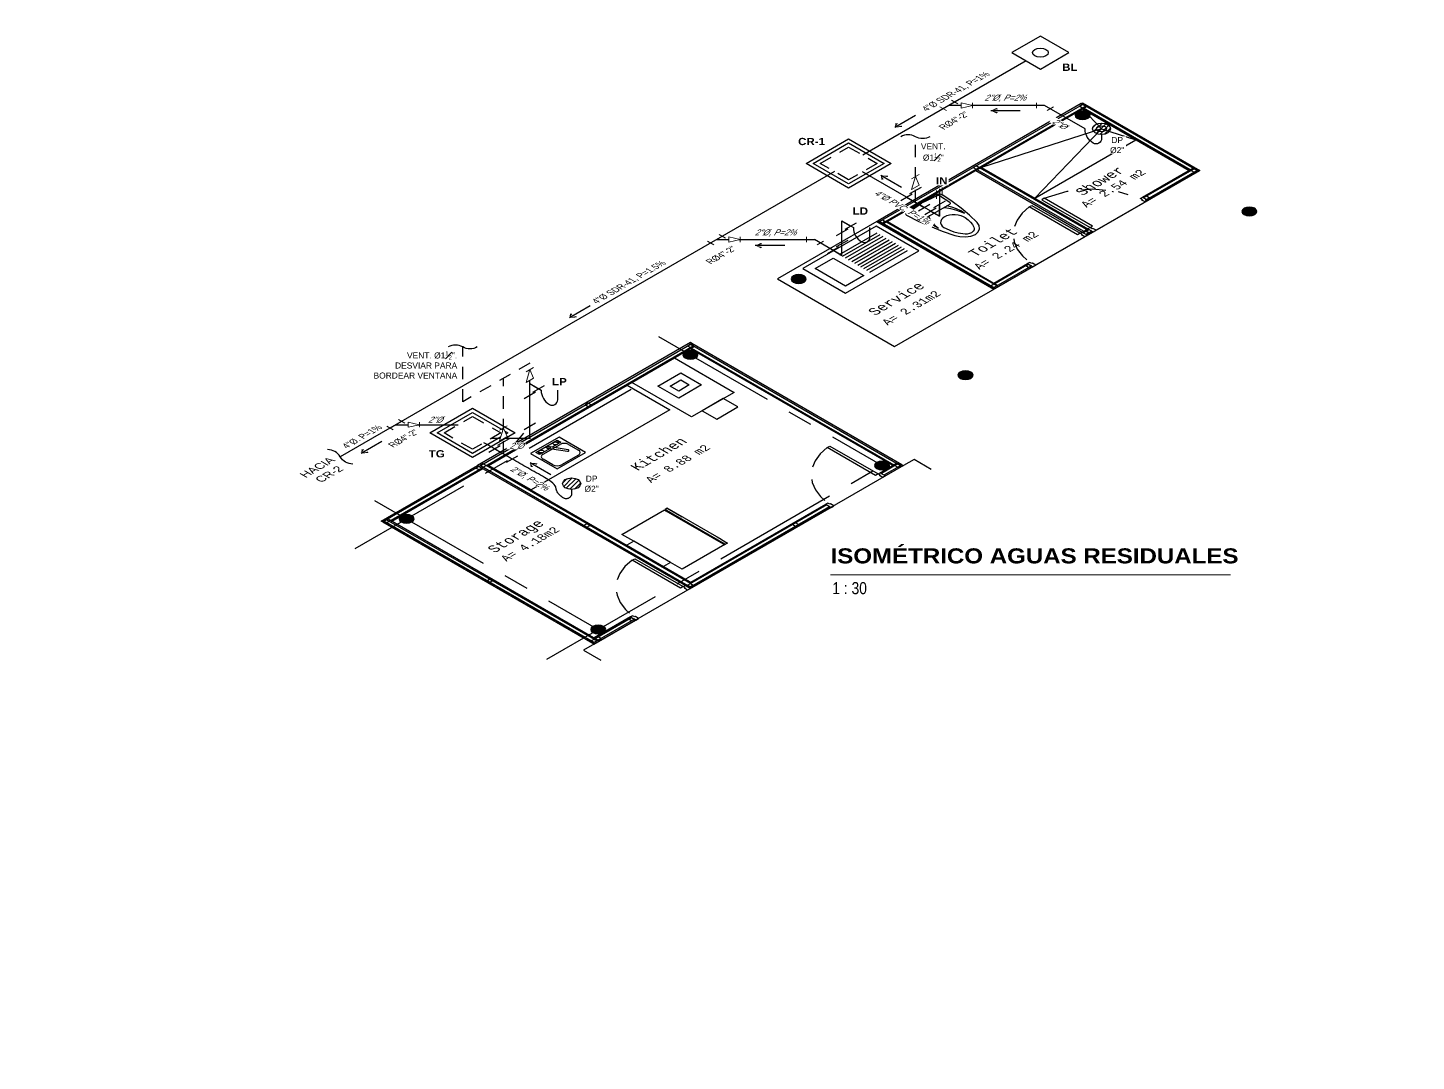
# Model space of a CAD drawing. Header units: metres. Extents: x 2 to 147, y 24 to 94.
# Drawn here: x 105.32 to 119.16, y 71.15 to 81.45 of the extents above; entities that cross this region are included whole.
import ezdxf
from ezdxf.xclip import XClip

# ---------------------------------------------------------------- set-up
doc = ezdxf.new("R2010")
doc.units = ezdxf.units.M
doc.header["$MEASUREMENT"] = 0
doc.header["$XCLIPFRAME"] = 0
for name, pattern in [('BORDER2', [0.875, 0.25, -0.125, 0.25, -0.125, 0, -0.125]), ('CENTER', [2, 1.25, -0.25, 0.25, -0.25]), ('CONTINOUS', [0]), ('HIDDEN', [0.375, 0.25, -0.125])]:
    doc.linetypes.add(name, pattern=pattern)
for name, color, linetype in [('00-Zonificación', 1, 'Continuous'), ('001-Paredes', 1, 'Continuous'), ('002-TextoAmbiente', 1, 'Continuous'), ('003-Textos', 1, 'Continuous'), ('005-Piso', 1, 'Continuous'), ('008-Columnas', 1, 'Continuous'), ('010-Mobiliario', 8, 'Continuous'), ('011-Puertas y Ventanas', 1, 'Continuous'), ('012-Ejes', 8, 'Continuous'), ('A POT iso', 4, 'HIDDEN'), ('A RES', 5, 'Continuous'), ('A RES iso', 6, 'Continuous'), ('A RES textos', 2, 'Continuous'), ('AP TEXTOS', 2, 'Continuous'), ('TEXTOS', 2, 'Continuous'), ('TEXTOS HIDRO', 2, 'Continuous')]:
    doc.layers.add(name, color=color, linetype=linetype)
doc.layers.add('A RES accesorios', color=4, linetype='Continuous', lineweight=18)
doc.styles.add('Architect Hand_2', font='ARIALN.TTF', dxfattribs={"height": 0.003953})
doc.styles.add('ARIAL', font='arial.ttf')
doc.styles.add('Arial Black_4', font='', dxfattribs={"height": 0.005})
doc.styles.add('romans', font='romans.shx', dxfattribs={"height": 1.8})
doc.styles.add('TITULOS', font='')
doc.styles.get('Arial Black_4').set_extended_font_data('Arial Black', bold=True)
doc.styles.get('TITULOS').set_extended_font_data('Arial Black', bold=True)

# ---------------------------------------------------------------- blocks, each defined once
blk = doc.blocks.new('A$C09B00896')
at = {"color": 0}
blk.add_lwpolyline([(0.313, 0), (-0.287, 0), (-0.287, 0.6), (0.313, 0.6)], close=True, dxfattribs=at)
at = {"color": 1}
blk.add_lwpolyline([(0.263, 0.05), (-0.237, 0.05), (-0.237, 0.55), (0.263, 0.55)], close=True, dxfattribs=at)
at = {"color": 1, "linetype": 'HIDDEN', "ltscale": 0.5}
blk.add_lwpolyline([(0.213, 0.1), (-0.187, 0.1), (-0.187, 0.5), (0.213, 0.5)], close=True, dxfattribs=at)
blk = doc.blocks.new('A$Cb6e646d6')
at = {"color": 0, "linetype": 'Continuous'}
for points in [[(-0.057, -0.057), (0, 0), (0, 0.081)], [(0.045, 0.081), (-0.045, 0.081)], [(-0.026, -0.089), (-0.089, -0.026)]]:
    blk.add_lwpolyline(points, dxfattribs=at)
blk = doc.blocks.new('A$Cc32adcf0')
at = {"color": 0, "linetype": 'Continuous'}
for points in [[(-0.087, -0.087), (0, 0)], [(-0.081, 0.045), (-0.081, -0.045)], [(-0.081, 0), (0.081, 0)], [(0.081, 0.045), (0.081, -0.045)], [(-0.119, -0.056), (-0.056, -0.119)]]:
    blk.add_lwpolyline(points, dxfattribs=at)
blk = doc.blocks.new('FLECHA')
at = {"color": 2, "linetype": 'Continuous'}
blk.add_line((-0.9, 0), (0, 0), dxfattribs=at)
for points in [[(-0.176, 0.145), (0, 0), (-0.214, 0.08)], [(-0.214, -0.08), (0, 0), (-0.176, -0.145)]]:
    blk.add_solid(points, dxfattribs=at)
blk = doc.blocks.new('BL')
at = {"color": 0}
blk.add_lwpolyline([(0, -0.2), (0.4, -0.2), (0.4, 0.2), (0, 0.2)], close=True, dxfattribs=at)
at = {"color": 1}
blk.add_circle((0.2, 0), 0.0792, dxfattribs=at)
blk = doc.blocks.new('A$C651ad4a3')
at = {"color": 0}
blk.add_wipeout([(-0.045, 0), (0.045, 0), (0, -0.113)], dxfattribs=at)
blk.add_lwpolyline([(-0.045, 0), (0, -0.113), (0.045, 0)], close=True, dxfattribs=at)
blk.add_lwpolyline([(-0.045, -0.113), (0.045, -0.113)], dxfattribs=at)
blk = doc.blocks.new('columnas 15 D.')
at = {"true_color": 0x636466, "transparency": 33554483}
h = blk.add_hatch(color=251, dxfattribs=at)
h.dxf.hatch_style = 1
edge = h.paths.add_edge_path()
edge.add_arc((0, 0), 0.075, 0, 360)
at = {"layer": '008-Columnas'}
blk.add_circle((0, 0), 0.075, dxfattribs=at)
blk = doc.blocks.new('lavabo')
for p, q in [((-0.355, -0.32), (-0.355, -0.08)), ((-0.295, -0.02), (-0.155, -0.02)), ((-0.095, -0.08), (-0.095, -0.32)), ((-0.075, -0.2), (-0.075, -0.05)), ((-0.075, -0.05), (-0.025, -0.05)), ((-0.044, -0.063), (-0.056, -0.063)), ((-0.056, -0.063), (-0.056, -0.076)), ((-0.044, -0.076), (-0.044, -0.063)), ((-0.025, -0.05), (-0.025, -0.35)), ((-0.069, -0.196), (-0.229, -0.289)), ((-0.217, -0.311), (-0.056, -0.218)), ((-0.075, -0.35), (-0.075, -0.229)), ((-0.155, -0.38), (-0.295, -0.38)), ((-0.025, -0.35), (-0.075, -0.35)), ((-0.056, -0.337), (-0.056, -0.324)), ((-0.044, -0.337), (-0.056, -0.337)), ((-0.044, -0.324), (-0.044, -0.337))]:
    blk.add_line(p, q)
blk.add_lwpolyline([(0, 0), (-0.375, 0), (-0.375, -0.4), (0, -0.4)], close=True)
for centre, radius in [((-0.05, -0.1), 0.025), ((-0.05, -0.3), 0.025), ((-0.05, -0.2), 0.0187)]:
    blk.add_circle(centre, radius)
for centre, radius, start, end in [((-0.295, -0.08), 0.06, 90, 180), ((-0.155, -0.08), 0.06, 0, 90), ((-0.295, -0.32), 0.06, 180, 270), ((-0.223, -0.3), 0.0125, 120, 300), ((-0.155, -0.32), 0.06, 270, 0)]:
    blk.add_arc(centre, radius, start, end)
blk = doc.blocks.new('REFRIGERADOR')
for p, q in [((-0.683, 0), (-0.85, 0)), ((-0.85, 0), (-0.85, -0.6)), ((-0.683, 0), (-0.683, 0.097)), ((-0.683, 0.097), (-0.167, 0.097)), ((-0.167, 0), (-0.683, 0)), ((-0.167, 0), (-0.167, 0.097)), ((0, 0), (-0.167, 0)), ((0, -0.6), (0, 0)), ((-0.85, -0.6), (-0.829, -0.6)), ((-0.85, -0.608), (-0.831, -0.608)), ((-0.85, -0.638), (-0.85, -0.608)), ((-0.85, -0.638), (-0.64, -0.638)), ((-0.849, -0.639), (-0.85, -0.638)), ((-0.151, -0.639), (-0.849, -0.639)), ((-0.829, -0.601), (-0.831, -0.601)), ((-0.831, -0.608), (-0.831, -0.601)), ((-0.831, -0.608), (-0.019, -0.608)), ((-0.829, -0.6), (-0.021, -0.6)), ((-0.829, -0.601), (-0.829, -0.6)), ((-0.021, -0.601), (-0.829, -0.601)), ((-0.151, -0.639), (-0.087, -0.639)), ((-0.151, -0.639), (-0.147, -0.64)), ((-0.147, -0.64), (-0.091, -0.64)), ((-0.091, -0.64), (-0.087, -0.639)), ((-0.087, -0.639), (-0.001, -0.639)), ((-0.021, -0.601), (-0.021, -0.6)), ((-0.021, -0.6), (0, -0.6)), ((-0.019, -0.601), (-0.021, -0.601)), ((-0.019, -0.608), (-0.019, -0.601)), ((-0.019, -0.608), (0, -0.608)), ((0, -0.638), (-0.001, -0.639)), ((0, -0.638), (0, -0.608))]:
    blk.add_line(p, q)
blk = doc.blocks.new('door001')
at = {"layer": '011-Puertas y Ventanas'}
for points in [[(-0.075, 0), (0, 0), (0, -0.04), (-0.045, -0.04), (-0.045, -0.03), (-0.075, -0.03)], [(-0.075, -0.03), (-0.075, -0.066), (-0.756, -0.066), (-0.756, -0.03)], [(-0.075, -0.74), (-0.075, -0.77), (0, -0.77), (0, -0.73), (-0.045, -0.73), (-0.045, -0.74)]]:
    blk.add_lwpolyline(points, close=True, dxfattribs=at)
at = {"layer": '011-Puertas y Ventanas', "color": 1, "linetype": 'BORDER2'}
blk.add_arc((0.021, 0.038), 0.784, 187.6333, 262.9326, dxfattribs=at)
blk = doc.blocks.new('DOBLE BEDS')
for p, q in [((0.278, 0), (-0.278, 0)), ((-0.278, 0), (-0.278, -0.469)), ((0.278, -0.469), (0.278, 0)), ((-0.311, -0.023), (-1.311, -0.023)), ((-1.311, -0.023), (-1.311, -0.067)), ((-1.311, -0.067), (-0.311, -0.067)), ((-0.393, -0.09), (-1.229, -0.09)), ((-0.397, -0.112), (-1.226, -0.112)), ((-0.311, -0.067), (-0.311, -0.023)), ((1.32, -0.023), (0.32, -0.023)), ((0.32, -0.023), (0.32, -0.067)), ((0.32, -0.067), (1.32, -0.067)), ((1.238, -0.09), (0.402, -0.09)), ((1.234, -0.112), (0.405, -0.112)), ((1.32, -0.067), (1.32, -0.023)), ((-1.311, -0.171), (-1.311, -1.986)), ((-1.289, -0.174), (-1.289, -0.4)), ((-0.333, -0.174), (-0.333, -0.462)), ((-0.311, -1.986), (-0.311, -0.171)), ((0.32, -0.171), (0.32, -1.986)), ((0.342, -0.174), (0.342, -0.4)), ((1.298, -0.174), (1.298, -0.462)), ((1.32, -1.986), (1.32, -0.171)), ((-0.311, -0.462), (-1.32, -0.804)), ((-0.311, -0.462), (-1.311, -0.462)), ((-1.039, -1.084), (-0.311, -0.462)), ((-0.278, -0.469), (0.278, -0.469)), ((1.32, -0.462), (0.311, -0.804)), ((1.32, -0.462), (0.32, -0.462)), ((0.592, -1.084), (1.32, -0.462)), ((-0.567, -0.68), (-0.567, -2.067)), ((-0.553, -0.668), (-0.553, -2.067)), ((1.064, -0.68), (1.064, -2.067)), ((1.078, -0.668), (1.078, -2.067)), ((-0.639, -0.742), (-0.639, -2.067)), ((-0.624, -0.73), (-0.624, -2.067)), ((0.992, -0.742), (0.992, -2.067)), ((1.007, -0.73), (1.007, -2.067)), ((-0.32, -1.74), (-1.32, -1.74)), ((-0.32, -1.768), (-1.32, -1.768)), ((1.311, -1.74), (0.311, -1.74)), ((1.311, -1.768), (0.311, -1.768)), ((-0.32, -1.905), (-1.32, -1.905)), ((-0.32, -1.933), (-1.32, -1.933)), ((1.311, -1.905), (0.311, -1.905)), ((1.311, -1.933), (0.311, -1.933)), ((-1.229, -2.067), (-0.393, -2.067)), ((0.402, -2.067), (1.238, -2.067)), ((-1.311, -2.09), (-0.311, -2.09)), ((-1.311, -2.134), (-1.311, -2.09)), ((-0.311, -2.134), (-1.311, -2.134)), ((-0.311, -2.09), (-0.311, -2.134)), ((0.32, -2.09), (1.32, -2.09)), ((0.32, -2.134), (0.32, -2.09)), ((1.32, -2.134), (0.32, -2.134)), ((1.32, -2.09), (1.32, -2.134))]:
    blk.add_line(p, q)
for centre, radius, start, end in [((-1.198, -0.203), 0.118, 105.2718, 163.8171), ((-1.198, -0.203), 0.0959, 106.9614, 162.0252), ((-0.425, -0.203), 0.0959, 17.9748, 73.0386), ((-0.425, -0.203), 0.118, 16.1829, 74.7282), ((0.433, -0.203), 0.118, 105.2718, 163.8171), ((0.433, -0.203), 0.0959, 106.9614, 162.0252), ((1.207, -0.203), 0.0959, 17.9748, 73.0386), ((1.207, -0.203), 0.118, 16.1829, 74.7282), ((-1.198, -0.371), 0.0959, 197.9748, 253.0386), ((0.433, -0.371), 0.0959, 197.9748, 253.0386), ((-1.32, -1.084), 0.281, 0, 90), ((0.311, -1.084), 0.281, 0, 90), ((-1.198, -1.953), 0.118, 196.1829, 254.7282), ((-0.425, -1.953), 0.118, 285.2718, 343.8171), ((0.433, -1.953), 0.118, 196.1829, 254.7282), ((1.207, -1.953), 0.118, 285.2718, 343.8171)]:
    blk.add_arc(centre, radius, start, end)
blk = doc.blocks.new('MESA CUADRADA SET-01')
for p, q in [((-0.202, 0.898, 0), (-0.202, 0.868, 0)), ((-0.172, 0.898, 0), (-0.202, 0.898, 0)), ((-0.202, 0.868, 0), (-0.172, 0.868, 0)), ((-0.202, 0.868, 0), (0.202, 0.868, 0)), ((-0.202, 0.468, 0), (-0.202, 0.868, 0)), ((-0.172, 0.868, 0), (-0.172, 0.898, 0)), ((-0.172, 0.883, 0), (-0.13, 0.883, 0)), ((0.13, 0.883), (0.172, 0.883, 0)), ((0.172, 0.898, 0), (0.202, 0.898, 0)), ((0.172, 0.868, 0), (0.172, 0.898, 0)), ((0.202, 0.868, 0), (0.172, 0.868, 0)), ((0.202, 0.898, 0), (0.202, 0.868, 0)), ((0.202, 0.868, 0), (0.202, 0.468, 0)), ((-0.45, 0.45), (0.45, 0.45)), ((-0.45, -0.45), (-0.45, 0.45)), ((-0.419, 0.417), (-0.419, 0.377)), ((-0.379, 0.417), (-0.419, 0.417)), ((-0.379, 0.377), (-0.379, 0.417)), ((-0.202, 0.488), (-0.202, 0.518)), ((-0.202, 0.518), (-0.172, 0.518)), ((-0.172, 0.488), (-0.202, 0.488)), ((0.202, 0.468, 0), (-0.202, 0.468, 0)), ((-0.172, 0.518), (-0.172, 0.488)), ((0.172, 0.488, 0), (0.172, 0.518, 0)), ((0.172, 0.518, 0), (0.202, 0.518, 0)), ((0.202, 0.488, 0), (0.172, 0.488, 0)), ((0.202, 0.518, 0), (0.202, 0.488, 0)), ((0.379, 0.417), (0.379, 0.377)), ((0.419, 0.417), (0.379, 0.417)), ((0.419, 0.377), (0.419, 0.417)), ((0.45, 0.45), (0.45, -0.45)), ((-0.419, 0.377), (-0.379, 0.377)), ((0.379, 0.377), (0.419, 0.377)), ((-0.898, 0.202), (-0.868, 0.202)), ((-0.898, 0.172), (-0.898, 0.202)), ((-0.868, 0.172), (-0.898, 0.172)), ((-0.883, 0.13, 0), (-0.883, 0.172)), ((-0.868, 0.202), (-0.868, 0.172)), ((-0.868, 0.202), (-0.468, 0.202)), ((-0.868, -0.202), (-0.868, 0.202)), ((-0.518, 0.202), (-0.488, 0.202)), ((-0.518, 0.172), (-0.518, 0.202)), ((-0.488, 0.172), (-0.518, 0.172)), ((-0.488, 0.202), (-0.488, 0.172)), ((-0.468, 0.202), (-0.468, -0.202)), ((0.468, -0.202), (0.468, 0.202)), ((0.468, 0.202), (0.868, 0.202)), ((0.488, 0.202), (0.518, 0.202)), ((0.488, 0.172), (0.488, 0.202)), ((0.518, 0.172), (0.488, 0.172)), ((0.518, 0.202), (0.518, 0.172)), ((0.898, 0.202, 0), (0.868, 0.202, 0)), ((0.868, 0.202, 0), (0.868, 0.172, 0)), ((0.868, 0.202), (0.868, -0.202)), ((0.868, 0.172, 0), (0.898, 0.172, 0)), ((0.883, 0.172, 0), (0.883, 0.13, 0)), ((0.898, 0.172, 0), (0.898, 0.202, 0)), ((-0.883, -0.172, 0), (-0.883, -0.13, 0)), ((0.883, -0.13), (0.883, -0.172)), ((-0.898, -0.172, 0), (-0.898, -0.202, 0)), ((-0.868, -0.172, 0), (-0.898, -0.172, 0)), ((-0.898, -0.202, 0), (-0.868, -0.202, 0)), ((-0.868, -0.202, 0), (-0.868, -0.172, 0)), ((-0.468, -0.202), (-0.868, -0.202)), ((-0.518, -0.172, 0), (-0.488, -0.172, 0)), ((-0.518, -0.202, 0), (-0.518, -0.172, 0)), ((-0.488, -0.202, 0), (-0.518, -0.202, 0)), ((-0.488, -0.172, 0), (-0.488, -0.202, 0)), ((0.868, -0.202), (0.468, -0.202)), ((0.488, -0.172), (0.518, -0.172)), ((0.488, -0.202), (0.488, -0.172)), ((0.518, -0.202), (0.488, -0.202)), ((0.518, -0.172), (0.518, -0.202)), ((0.868, -0.202), (0.868, -0.172)), ((0.868, -0.172), (0.898, -0.172)), ((0.898, -0.202), (0.868, -0.202)), ((0.898, -0.172), (0.898, -0.202)), ((-0.419, -0.377), (-0.419, -0.417)), ((-0.379, -0.377), (-0.419, -0.377)), ((-0.379, -0.417), (-0.379, -0.377)), ((0.379, -0.377), (0.379, -0.417)), ((0.419, -0.377), (0.379, -0.377)), ((0.419, -0.417), (0.419, -0.377)), ((0.45, -0.45), (-0.45, -0.45)), ((-0.419, -0.417), (-0.379, -0.417)), ((-0.202, -0.468, 0), (0.202, -0.468, 0)), ((-0.202, -0.868, 0), (-0.202, -0.468, 0)), ((-0.202, -0.488, 0), (-0.172, -0.488, 0)), ((-0.202, -0.518, 0), (-0.202, -0.488, 0)), ((-0.172, -0.518, 0), (-0.202, -0.518, 0)), ((-0.172, -0.488, 0), (-0.172, -0.518, 0)), ((0.172, -0.488), (0.202, -0.488)), ((0.172, -0.518), (0.172, -0.488)), ((0.202, -0.518), (0.172, -0.518)), ((0.202, -0.468, 0), (0.202, -0.868, 0)), ((0.202, -0.488), (0.202, -0.518)), ((0.379, -0.417), (0.419, -0.417)), ((-0.202, -0.868, 0), (-0.172, -0.868, 0)), ((-0.202, -0.898, 0), (-0.202, -0.868, 0)), ((0.202, -0.868, 0), (-0.202, -0.868, 0)), ((-0.172, -0.898, 0), (-0.202, -0.898, 0)), ((-0.172, -0.868, 0), (-0.172, -0.898, 0)), ((-0.13, -0.883), (-0.172, -0.883, 0)), ((0.172, -0.883, 0), (0.13, -0.883, 0)), ((0.172, -0.868, 0), (0.172, -0.898, 0)), ((0.202, -0.868, 0), (0.172, -0.868, 0)), ((0.172, -0.898, 0), (0.202, -0.898, 0)), ((0.202, -0.898, 0), (0.202, -0.868, 0))]:
    blk.add_line(p, q)
for centre, start, end in [((0, 0.63), 62.8856, 117.1144), ((-0.63, 0, 0), 152.8856, 207.1144), ((0.63, 0), 332.8856, 27.1144), ((0, -0.63), 242.8856, 297.1144)]:
    blk.add_arc(centre, 0.285, start, end)
blk = doc.blocks.new('camamatrimonial')
for p, q in [((-1.125, 1.55), (-1.125, 1.85)), ((-1.075, 1.9), (-0.775, 1.9)), ((-0.725, 1.85), (-0.725, 1.55)), ((-0.675, 1.9), (0.675, 1.9)), ((-0.675, 0), (-0.675, 1.9)), ((-0.601, 1.849), (-0.601, 1.494)), ((-0.041, 1.849), (-0.601, 1.849)), ((-0.041, 1.494), (-0.041, 1.849)), ((0.041, 1.494), (0.041, 1.849)), ((0.041, 1.849), (0.601, 1.849)), ((0.601, 1.849), (0.601, 1.494)), ((0.675, 1.9), (0.675, 0)), ((0.725, 1.55), (0.725, 1.85)), ((0.775, 1.9), (1.075, 1.9)), ((1.125, 1.85), (1.125, 1.55)), ((-0.775, 1.5), (-1.075, 1.5)), ((-0.601, 1.494), (-0.041, 1.494)), ((0.601, 1.494), (0.041, 1.494)), ((0.441, 1.443), (0.677, 1.443)), ((1.075, 1.5), (0.775, 1.5)), ((-0.093, 1.24), (0.677, 1.24)), ((0.675, 0), (-0.675, 0))]:
    blk.add_line(p, q)
for centre, radius, start, end in [((-1.075, 1.85), 0.05, 90, 180), ((-0.775, 1.85), 0.05, 0, 90), ((-1.211, 1.671), 0.635, 343.7398, 16.2602), ((0.569, 1.671), 0.635, 163.7398, 196.2602), ((-0.569, 1.671), 0.635, 343.7398, 16.2602), ((1.211, 1.671), 0.635, 163.7398, 196.2602), ((0.775, 1.85), 0.05, 90, 180), ((1.075, 1.85), 0.05, 0, 90), ((-1.075, 1.55), 0.05, 180, 270), ((-0.775, 1.55), 0.05, 270, 0), ((0.775, 1.55), 0.05, 180, 270), ((1.075, 1.55), 0.05, 270, 0), ((0.407, -0.151), 1.594, 89.2582, 107.8034), ((0.482, 0.51), 0.934, 92.5398, 126.0403), ((-0.762, 3.107), 1.869, 272.616, 291.4069), ((-0.639, 1.957), 0.898, 267.5673, 309.5461)]:
    blk.add_arc(centre, radius, start, end)
blk = doc.blocks.new('INODORO-PETITGARZON-PLANTA')
blk.add_lwpolyline([(0.78, 0, -0.292943), (0.644, -0.158, -0.052692), (0.065, -0.251, -0.422078), (0.017, -0.204), (0.017, -0.204), (0.017, 0.204), (0.017, 0.204, -0.422078), (0.065, 0.251, -0.052692), (0.644, 0.158, -0.292943)], format="xyb", close=True)
for points in [[(0.225, 0.19, 0.414449), (0.207, 0.209), (0.051, 0.217, 0.398758), (0.034, 0.203), (0.017, -0.001)], [(0.225, 0.192), (0.225, -0.192, -0.414449), (0.207, -0.21), (0.051, -0.219, -0.398758), (0.034, -0.204), (0.017, -0.001)], [(0.225, 0.093, -0.279736), (0.237, 0.115, -0.109692), (0.441, 0.183, 0.108214), (0.225, 0.151, 0.108214)], [(0.343, 0, -0.468214), (0.499, 0.134, -0.125087), (0.677, 0.077, -0.28707), (0.726, 0, -1.078007)], [(0.343, 0, 0.468214), (0.499, -0.134, 0.125087), (0.677, -0.077, 0.28707), (0.726, 0, 1.078007)], [(0.225, -0.093, 0.279736), (0.237, -0.115, 0.109692), (0.441, -0.183, -0.108214), (0.225, -0.151, -0.108214)]]:
    blk.add_lwpolyline(points, format="xyb")
blk = doc.blocks.new('Lavandero')
at = {"color": 8}
for p, q in [((-0.25, 0.501), (-0.25, 1.118)), ((-0.2, 0.501), (-0.2, 1.118)), ((-0.15, 0.501), (-0.15, 1.118)), ((-0.1, 0.501), (-0.1, 1.118)), ((-0.05, 0.501), (-0.05, 1.118)), ((0, 0.501), (0, 1.118)), ((0.05, 0.501), (0.05, 1.118)), ((0.1, 0.501), (0.1, 1.118)), ((0.15, 0.501), (0.15, 1.118)), ((0.2, 0.501), (0.2, 1.118)), ((0.25, 0.501), (0.25, 1.118))]:
    blk.add_line(p, q, dxfattribs=at)
blk.add_lwpolyline([(-0.35, 1.2), (0.35, 1.2), (0.35, 0), (-0.35, 0)], close=True)
blk.add_lwpolyline([(-0.25, 0.1), (0.25, 0.1), (0.25, 0.4), (-0.25, 0.4)], close=True, dxfattribs=at)
blk = doc.blocks.new('A$C2EA93E65')
at = {"layer": '00-Zonificación'}
for points in [[(9.698, 4.414), (6.798, 4.414), (6.798, 6.064), (5.398, 6.064), (5.398, 4.414), (9.698, 4.414)], [(8.198, 5.239), (9.623, 5.239), (9.623, 5.989), (8.198, 5.989)], [(2.328, 2.9), (2.178, 2.9), (-2.328, 2.9), (-2.328, 0), (2.328, 0)]]:
    blk.add_lwpolyline(points, close=True, dxfattribs=at)
at = {"layer": '001-Paredes'}
for points in [[(6.818, 4.414), (6.818, 6.064), (6.798, 6.064), (6.798, 4.414)], [(9.678, 6.064), (6.818, 6.064), (6.818, 6.044), (9.678, 6.044)], [(6.818, 6.044), (6.858, 6.044), (6.858, 6.004), (6.818, 6.004)], [(9.678, 5.989), (6.818, 5.989), (6.818, 6.004), (9.678, 6.004)], [(8.178, 6.044), (8.138, 6.044), (8.138, 6.004), (8.178, 6.004)], [(9.638, 4.489), (9.638, 5.989), (9.623, 5.989), (9.623, 4.489)], [(9.678, 6.044), (9.638, 6.044), (9.638, 6.004), (9.678, 6.004)], [(9.678, 4.414), (9.678, 6.064), (9.698, 6.064), (9.698, 4.414)], [(-2.178, 5.9), (-0.822, 5.9), (-0.822, 5.88), (-2.178, 5.88)], [(-2.178, 5.88), (-2.178, 2.92), (-2.163, 2.92), (-2.163, 5.88)], [(-2.123, 5.88), (-2.123, 5.84), (-2.163, 5.84), (-2.163, 5.88)], [(-2.103, 5.88), (-2.103, 2.92), (-2.123, 2.92), (-2.123, 5.88)], [(-2.103, 5.825), (-0.822, 5.825), (-0.822, 5.84), (-2.103, 5.84)], [(-0.822, 5.88), (-0.862, 5.88), (-0.862, 5.84), (-0.822, 5.84)], [(-0.822, 5.88), (2.178, 5.88), (2.178, 5.9), (-0.822, 5.9)], [(-0.822, 2.9), (-0.822, 5.88), (-0.802, 5.88), (-0.802, 2.9)], [(-0.762, 5.88), (-0.802, 5.88), (-0.802, 5.84), (-0.762, 5.84)], [(-0.762, 2.96), (-0.762, 5.84), (-0.742, 5.84), (-0.742, 2.96)], [(0.678, 5.84), (0.718, 5.84), (0.718, 5.88), (0.678, 5.88)], [(2.103, 5.825), (2.118, 5.825), (2.118, 2.975), (2.103, 2.975)], [(2.118, 5.84), (2.158, 5.84), (2.158, 5.88), (2.118, 5.88)], [(2.158, 2.92), (2.178, 2.92), (2.178, 5.88), (2.158, 5.88)], [(-2.123, 4.43), (-2.123, 4.39), (-2.163, 4.39), (-2.163, 4.43)], [(6.818, 4.434), (6.858, 4.434), (6.858, 4.474), (6.818, 4.474)], [(7.348, 4.414), (6.818, 4.414), (6.818, 4.434), (7.348, 4.434)], [(7.348, 4.474), (6.873, 4.474), (6.873, 4.489), (7.348, 4.489)], [(7.348, 4.434), (7.308, 4.434), (7.308, 4.474), (7.348, 4.474)], [(8.198, 4.474), (8.118, 4.474), (8.118, 4.489), (8.198, 4.489)], [(8.158, 4.434), (8.118, 4.434), (8.118, 4.474), (8.158, 4.474)], [(8.198, 4.414), (8.118, 4.414), (8.118, 4.434), (8.198, 4.434)], [(8.198, 4.434), (8.158, 4.434), (8.158, 4.474), (8.198, 4.474)], [(9.678, 4.414), (8.953, 4.414), (8.953, 4.434), (9.678, 4.434)], [(9.678, 4.474), (8.968, 4.474), (8.968, 4.489), (9.678, 4.489)], [(8.968, 4.434), (9.008, 4.434), (9.008, 4.474), (8.968, 4.474)], [(9.638, 4.434), (9.678, 4.434), (9.678, 4.474), (9.638, 4.474)], [(-0.802, 4.38), (-0.762, 4.38), (-0.762, 4.42), (-0.802, 4.42)], [(-2.178, 2.9), (-1.592, 2.9), (-1.592, 2.92), (-2.178, 2.92)], [(-2.123, 2.92), (-2.123, 2.96), (-2.163, 2.96), (-2.163, 2.92)], [(-2.103, 2.96), (-1.592, 2.96), (-1.592, 2.975), (-2.103, 2.975)], [(-2.103, 2.92), (-2.063, 2.92), (-2.063, 2.96), (-2.103, 2.96)], [(-1.592, 2.92), (-1.632, 2.92), (-1.632, 2.96), (-1.592, 2.96)], [(-0.762, 2.92), (-0.802, 2.92), (-0.802, 2.96), (-0.762, 2.96)], [(1.158, 2.9), (-0.802, 2.9), (-0.802, 2.92), (1.158, 2.92)], [(1.158, 2.96), (-0.742, 2.96), (-0.742, 2.975), (1.158, 2.975)], [(0.678, 2.92), (0.718, 2.92), (0.718, 2.96), (0.678, 2.96)], [(1.928, 2.96), (1.928, 2.975), (2.158, 2.975), (2.158, 2.96)], [(1.928, 2.92), (2.178, 2.92), (2.178, 2.9), (1.928, 2.9)], [(2.118, 2.92), (2.158, 2.92), (2.158, 2.96), (2.118, 2.96)], [(-5.308, -2), (-5.328, -2), (-5.328, 2.3), (-5.308, 2.3)], [(-5.308, 2.3), (-2.348, 2.3), (-2.348, 2.28), (-5.308, 2.28)], [(-5.308, 2.24), (-5.268, 2.24), (-5.268, 2.28), (-5.308, 2.28)], [(-2.348, 2.225), (-5.308, 2.225), (-5.308, 2.24), (-2.348, 2.24)], [(-5.268, -1.925), (-5.253, -1.925), (-5.253, 2.225), (-5.268, 2.225)], [(-2.403, 2), (-2.388, 2), (-2.388, 2.225), (-2.403, 2.225)], [(-2.348, 2.24), (-2.388, 2.24), (-2.388, 2.28), (-2.348, 2.28)], [(-2.328, 2), (-2.328, 2.3), (-2.348, 2.3), (-2.348, 2)], [(2.328, 2), (2.348, 2), (2.348, 2.3), (2.328, 2.3)], [(5.308, 2.3), (2.348, 2.3), (2.348, 2.28), (5.308, 2.28)], [(2.348, 2.24), (2.388, 2.24), (2.388, 2.28), (2.348, 2.28)], [(2.348, 2.225), (5.308, 2.225), (5.308, 2.24), (2.348, 2.24)], [(2.388, 2), (2.388, 2.225), (2.403, 2.225), (2.403, 2)], [(5.268, -1.925), (5.253, -1.925), (5.253, 2.225), (5.268, 2.225)], [(5.308, 2.24), (5.268, 2.24), (5.268, 2.28), (5.308, 2.28)], [(5.308, -2), (5.328, -2), (5.328, 2.3), (5.308, 2.3)], [(-2.403, 1.23), (-2.403, -1.925), (-2.388, -1.925), (-2.388, 1.23)], [(-2.348, 1.23), (-2.348, -2), (-2.328, -2), (-2.328, 1.23)], [(2.328, 1.23), (2.328, -2), (2.348, -2), (2.348, 1.23)], [(2.403, 1.23), (2.403, -1.925), (2.388, -1.925), (2.388, 1.23)], [(-5.308, 0.81), (-5.268, 0.81), (-5.268, 0.85), (-5.308, 0.85)], [(-2.348, 0.81), (-2.388, 0.81), (-2.388, 0.85), (-2.348, 0.85)], [(2.348, 0.81), (2.388, 0.81), (2.388, 0.85), (2.348, 0.85)], [(5.308, 0.81), (5.268, 0.81), (5.268, 0.85), (5.308, 0.85)], [(-5.308, -0.69), (-5.268, -0.69), (-5.268, -0.65), (-5.308, -0.65)], [(-2.348, -0.69), (-2.388, -0.69), (-2.388, -0.65), (-2.348, -0.65)], [(2.348, -0.69), (2.388, -0.69), (2.388, -0.65), (2.348, -0.65)], [(5.308, -0.69), (5.268, -0.69), (5.268, -0.65), (5.308, -0.65)], [(-2.348, -1.925), (-5.308, -1.925), (-5.308, -1.94), (-2.348, -1.94)], [(2.348, -1.925), (5.308, -1.925), (5.308, -1.94), (2.348, -1.94)], [(-5.308, -1.98), (-5.268, -1.98), (-5.268, -1.94), (-5.308, -1.94)], [(-2.348, -1.98), (-5.308, -1.98), (-5.308, -2), (-2.348, -2)], [(-2.348, -1.98), (-2.388, -1.98), (-2.388, -1.94), (-2.348, -1.94)], [(2.348, -1.98), (2.388, -1.98), (2.388, -1.94), (2.348, -1.94)], [(2.348, -1.98), (5.308, -1.98), (5.308, -2), (2.348, -2)], [(5.308, -1.98), (5.268, -1.98), (5.268, -1.94), (5.308, -1.94)]]:
    blk.add_lwpolyline(points, close=True, dxfattribs=at)
for points in [[(6.858, 4.434), (6.858, 5.989), (6.873, 5.989), (6.873, 4.434)], [(8.138, 4.489), (8.138, 5.989), (8.118, 5.989), (8.118, 4.489)], [(8.178, 4.489), (8.178, 5.989), (8.198, 5.989), (8.198, 4.489)], [(-0.742, 5.84), (2.158, 5.84), (2.158, 5.825), (-0.742, 5.825)]]:
    blk.add_lwpolyline(points, dxfattribs=at)
at = {"layer": '005-Piso', "color": 8}
blk.add_lwpolyline([(9.623, 5.989), (9.515, 5.614), (8.198, 5.989), (8.198, 5.239), (9.515, 5.614), (9.623, 5.239)], dxfattribs=at)
blk.add_circle((9.515, 5.614), 0.0507, dxfattribs=at)
at = {"layer": '010-Mobiliario'}
for p, q in [((-3.182, 2.225), (-5.082, 1.825)), ((5.074, 2.225), (3.174, 1.825))]:
    blk.add_line(p, q, dxfattribs=at)
for points in [[(-0.742, 5.825), (1.213, 5.825), (1.213, 5.225), (-0.742, 5.225)], [(1.279, 4.986), (1.279, 5.825), (1.879, 5.825), (1.879, 4.986)], [(1.418, 5.306), (1.418, 5.6), (1.74, 5.6), (1.74, 5.306)], [(1.504, 5.392), (1.504, 5.514), (1.654, 5.514), (1.654, 5.392)], [(1.431, 4.986), (1.431, 4.782), (1.726, 4.782), (1.726, 4.986)], [(-5.082, 2.225), (-5.082, 1.825), (-3.182, 1.825), (-3.182, 2.225)], [(3.174, 2.225), (3.174, 1.825), (5.074, 1.825), (5.074, 2.225)]]:
    blk.add_lwpolyline(points, close=True, dxfattribs=at)
at = {"layer": '012-Ejes', "linetype": 'CENTER'}
for p, q in [((-1.972, 6.728), (-1.972, 3.05)), ((2.028, 6.728), (2.028, 3.05)), ((-5.478, 5.75), (1.192, 5.75)), ((-5.478, 3.05), (1.972, 3.05)), ((-5.478, 2.15), (5.522, 2.15)), ((-5.178, 2.15), (-5.178, -2.014)), ((-2.478, 2.15), (-2.478, -2.014)), ((-2.028, 2.15), (-2.028, -2.014)), ((1.972, 2.15), (1.972, -2.066)), ((2.478, 2.15), (2.478, -2.005)), ((5.178, 2.15), (5.178, -2.005)), ((-2.228, 0.15), (2.022, 0.15)), ((-5.478, -2.15), (-1.878, -2.15)), ((-5.478, -2.15), (-1.878, -2.15)), ((2.072, -2.15), (5.667, -2.144))]:
    blk.add_line(p, q, dxfattribs=at)
at = {"layer": '008-Columnas', "xscale": -1}
for p in [(5.548, 5.914), (9.548, 5.914), (-1.972, 5.75), (2.028, 5.75), (5.548, 3.564), (9.548, 3.564), (-1.972, 3.05), (2.028, 3.05), (2.478, 2.15), (5.178, 2.15), (2.478, -1.85), (5.178, -1.85)]:
    blk.add_blockref('columnas 15 D.', p, dxfattribs=at)
at = {"layer": '008-Columnas'}
for p in [(-5.178, 2.15), (-2.478, 2.15), (-2.028, 2.15), (1.972, 2.15), (-2.028, 0.15), (1.972, 0.15), (-5.178, -1.85), (-2.478, -1.85)]:
    blk.add_blockref('columnas 15 D.', p, dxfattribs=at)
at = {"layer": '010-Mobiliario', "xscale": -0.8596129723282218, "yscale": 0.8596129723282218, "zscale": 0.8596129723282218, "rotation": 269.9992335785378}
blk.add_blockref('Lavandero', (5.704, 5.711), dxfattribs=at)
at = {"layer": '010-Mobiliario', "xscale": -1, "rotation": 90}
for name, p in [('INODORO-PETITGARZON-PLANTA', (7.336, 5.989)), ('REFRIGERADOR', (-0.645, 3.193))]:
    blk.add_blockref(name, p, dxfattribs=at)
at = {"layer": '010-Mobiliario'}
for name, p, rotation in [('lavabo', (-0.302, 5.672), 90), ('DOBLE BEDS', (3.828, -1.879), 180)]:
    blk.add_blockref(name, p, dxfattribs=dict(at, rotation=rotation))
blk.add_blockref('MESA CUADRADA SET-01', (0.017, 1.436), dxfattribs=at)
at = {"layer": '010-Mobiliario', "color": 251, "true_color": 0x636466, "rotation": 90}
blk.add_blockref('camamatrimonial', (-3.353, 0.15), dxfattribs=at)
at = {"layer": '011-Puertas y Ventanas', "rotation": 270}
for p in [(8.118, 4.414), (-0.822, 2.9), (1.928, 2.9)]:
    blk.add_blockref('door001', p, dxfattribs=at)
at = {"layer": '011-Puertas y Ventanas', "xscale": -1, "rotation": 90}
blk.add_blockref('door001', (8.198, 4.414), dxfattribs=at)
at = {"layer": '011-Puertas y Ventanas'}
blk.add_blockref('door001', (-2.328, 2), dxfattribs=at)
at = {"layer": '011-Puertas y Ventanas', "xscale": -1}
blk.add_blockref('door001', (2.328, 2), dxfattribs=at)
at = {"layer": '002-TextoAmbiente', "attachment_point": 5, "style": 'romans'}
for s, insert, char_height, width in [('\\pt0.48;{\\fConsolas|b0|i0|c0|p49;Service}', (5.994, 4.984), 0.12, 1.73703), ('\\pt0.48;{\\fConsolas|b0|i0|c0|p49;Toilet}', (7.364, 4.993), 0.12, 1.73703), ('\\pt0.48;{\\fConsolas|b0|i0|c0|p49;Shower}', (8.867, 4.987), 0.12, 1.73703), ('\\pt0.4;{\\fConsolas|b0|i0|c0|p49;A= 2.24 m2}', (7.358, 4.803), 0.1, 1.73703), ('\\pt0.4;{\\fConsolas|b0|i0|c0|p49;A= 2.54 m2}', (8.869, 4.805), 0.1, 1.73703), ('\\pt0.48;{\\fConsolas|b0|i0|c0|p49;Storage}', (-1.415, 4.75), 0.12, 1.73703), ('\\pt0.48;{\\fConsolas|b0|i0|c0|p49;Kitchen}', (0.595, 4.764), 0.12, 1.73703), ('\\pt0.4;{\\fConsolas|b0|i0|c0|p49;A= 2.31m2}', (5.988, 4.768), 0.1, 1.73703), ('\\pt0.4;{\\fConsolas|b0|i0|c0|p49;A= 4.18m2}', (-1.41, 4.573), 0.1, 1.73703), ('\\pt0.4;{\\fConsolas|b0|i0|c0|p49;A= 8.88 m2}', (0.612, 4.514), 0.1, 1.73703), ('\\pt0.48;{\\fConsolas|b0|i0|c0|p49;Room #1}', (-3.99, 1.636), 0.12, 1.73703), ('\\pt0.48;{\\fConsolas|b0|i0|c0|p49;Room #2}', (4.024, 1.583), 0.12, 1.84401), ('\\pt0.4;{\\fConsolas|b0|i0|c0|p49;A= 12.90m2}', (-4.008, 1.311), 0.1, 1.73703), ('\\pt0.4;{\\fConsolas|b0|i0|c0|p49;A= 12.90m2}', (3.985, 1.275), 0.1, 1.73703), ('\\pt0.48;{\\fConsolas|b0|i0|c0|p49;Rancho}', (1.248, 0.78), 0.12, 1.73703), ('\\pt0.4;{\\fConsolas|b0|i0|c0|p49;A= 13.50m2}', (1.232, 0.518), 0.1, 1.73703)]:
    blk.add_mtext(s, dxfattribs=dict(at, insert=insert, char_height=char_height, width=width))
at = {"layer": '003-Textos', "color": 3, "insert": (0.039, -3.256), "char_height": 0.10239, "width": 3.7937, "attachment_point": 5, "style": 'romans'}
blk.add_mtext('{\\fCalibri Light|b0|i0|c0|p34;\\H1.465x;Rural Home}', dxfattribs=at)
blk = doc.blocks.new('A$Cef64b0b5')
at = {"layer": 'A POT iso', "color": 0, "linetype": 'CONTINOUS', "ltscale": 0.6}
blk.add_line((0, -0.117), (0, 0), dxfattribs=at)
for points in [[(0.057, -0.084), (-0.057, -0.15)], [(0, 0), (0.088, -0.051)], [(0.031, -0.084), (0.145, -0.018)]]:
    blk.add_lwpolyline(points, dxfattribs=at)
blk = doc.blocks.new('A$Cf4b6f638')
at = {"layer": 'A POT iso', "color": 0, "linetype": 'CONTINOUS', "ltscale": 0.6}
blk.add_line((0, 0, -0.002), (0, 0.117, -5.699), dxfattribs=at)
for points, elevation in [([(0.057, 0.15), (-0.057, 0.084)], -5.699), ([(-0.141, -0.049), (-0.06, 0.05)], -7.092), ([(-0.1, 0), (0, 0)], -0.002)]:
    blk.add_lwpolyline(points, dxfattribs=dict(at, elevation=elevation))
blk = doc.blocks.new('A$Cd9bf9979')
at = {"layer": 'A POT iso', "color": 0, "linetype": 'CONTINOUS', "ltscale": 0.6}
blk.add_line((0, 0), (0, 0.117, -5.697), dxfattribs=at)
at = {"layer": 'A POT iso', "color": 0, "linetype": 'CONTINOUS', "ltscale": 0.6, "elevation": -5.697}
blk.add_lwpolyline([(0.057, 0.15), (-0.057, 0.084)], dxfattribs=at)
at = {"layer": 'A POT iso', "color": 0, "linetype": 'CONTINOUS', "ltscale": 0.6}
for points in [[(-0.145, 0.018), (-0.031, 0.084)], [(-0.088, 0.051), (0, 0)]]:
    blk.add_lwpolyline(points, dxfattribs=at)
blk = doc.blocks.new('A$Cf4209856')
at = {"layer": 'A POT iso', "color": 0, "linetype": 'CONTINOUS', "ltscale": 0.6}
blk.add_line((0, 0), (0, 0.117, -5.697), dxfattribs=at)
at = {"layer": 'A POT iso', "color": 0, "linetype": 'CONTINOUS', "ltscale": 0.6, "elevation": -5.697}
blk.add_lwpolyline([(0.057, 0.15), (-0.057, 0.084)], dxfattribs=at)
at = {"layer": 'A POT iso', "color": 0, "linetype": 'CONTINOUS', "ltscale": 0.6}
for points in [[(-0.145, 0.018), (-0.031, 0.084)], [(-0.088, 0.051), (0.088, -0.051)], [(0.031, -0.084), (0.145, -0.018)]]:
    blk.add_lwpolyline(points, dxfattribs=at)

msp = doc.modelspace()

# ---------------------------------------------------------------- hatches: boundary and pattern name
at = {"layer": 'A RES iso', "ltscale": 0.6}
h = msp.add_hatch(dxfattribs=at)
h.set_pattern_fill('LINE', color=1, scale=0.01, angle=45)
h.set_pattern_definition([(45, (-195.757774, -277.993577), (-0.0224506403, 0.0224506403), [])])
edge = h.paths.add_edge_path()
edge.add_ellipse((110.7432, 76.9036), major_axis=(-0.0898, 0), ratio=0.6339746, start_angle=0, end_angle=360)

# ---------------------------------------------------------------- linework, layer by layer
at = {"layer": 'A POT iso', "color": 1, "linetype": 'CONTINOUS', "ltscale": 0.6}
msp.add_lwpolyline([(108.5631, 77.099, -0.2613206), (108.4377, 77.1714, 0.2613206), (108.3122, 77.2438)], format="xyb", dxfattribs=at)
at = {"layer": 'A RES accesorios'}
for points in [[(114.379, 79.8245), (114.379, 79.7424)], [(114.4333, 79.8558), (114.4333, 79.7737)]]:
    msp.add_lwpolyline(points, dxfattribs=at)
at = {"layer": 'A RES iso', "extrusion": (0, 0.816497, 0.57735)}
for p, q in [((115.2712, 81.1167), (113.6431, 80.1768)), ((113.3603, 80.0135), (108.4377, 77.1714)), ((112.1865, 79.3358), (113.1627, 79.3358)), ((113.4362, 79.1779), (113.1627, 79.3358)), ((108.9917, 77.4913), (109.614, 77.4913)), ((109.9453, 77.3559), (110.3315, 77.3559))]:
    msp.add_line(p, q, dxfattribs=at)
at = {"layer": 'A RES iso', "ltscale": 0.6}
msp.add_lwpolyline([(116.0225, 80.383), (116.0225, 80.3448, -0.580384), (115.9401, 80.2967, -0.2679492), (115.8582, 80.4392), (115.4544, 80.6724), (114.5015, 80.6724)], format="xyb", dxfattribs=at)
at = {"layer": 'A RES iso', "color": 1, "linetype": 'CONTINOUS', "ltscale": 0.6}
for points in [[(114.3119, 80.3608, -0.2613206), (114.1671, 80.3608, 0.2613206), (114.0222, 80.3608)], [(109.8028, 78.2662, -0.2613206), (109.6579, 78.2662, 0.2613206), (109.5131, 78.2662)]]:
    msp.add_lwpolyline(points, format="xyb", dxfattribs=at)
at = {"layer": 'A RES iso', "color": 3, "linetype": 'HIDDEN', "ltscale": 0.5}
for points in [[(114.1671, 79.7061), (114.1671, 80.3608)], [(109.6579, 77.7193), (109.6579, 78.2662)], [(110.3262, 77.9003), (110.3262, 78.1051), (109.6579, 77.7193)]]:
    msp.add_lwpolyline(points, dxfattribs=at)
at = {"layer": 'A RES iso', "ltscale": 0.6}
msp.add_lwpolyline([(114.4062, 79.8402), (114.4062, 79.568), (113.6399, 80.0104)], dxfattribs=at)
for points, elevation in [([(113.4362, 79.1779), (113.4362, 79.5219), (113.5495, 79.4565, 0.2679492), (113.6315, 79.314, 0.580384), (113.7139, 79.3621), (113.7139, 79.4572)], -12.6349), ([(110.3262, 77.3559), (110.3262, 77.9003), (110.4395, 77.8348, 0.2679492), (110.5215, 77.6924, 0.580384), (110.6039, 77.7404), (110.6039, 77.8356)], -5.697)]:
    msp.add_lwpolyline(points, format="xyb", dxfattribs=dict(at, elevation=elevation))
at = {"layer": 'A RES iso', "color": 3, "linetype": 'HIDDEN', "ltscale": 0.5, "elevation": 0.0027}
msp.add_lwpolyline([(110.0628, 77.2008), (110.0628, 77.953)], dxfattribs=at)
at = {"layer": 'A RES iso', "ltscale": 0.6}
for centre in [(116.0225, 80.44, -8.7346), (110.7432, 76.9036, -8.7346)]:
    msp.add_ellipse(centre, major_axis=(-0.0898, 0), ratio=0.6339746, dxfattribs=at)
at = {"layer": 'TEXTOS', "lineweight": 9}
msp.add_line((113.3228, 75.996), (117.3061, 75.996), dxfattribs=at)

# ---------------------------------------------------------------- block references
at = {"layer": 'A RES', "extrusion": (0, 0.816497, 0.57735)}
for p, xscale, yscale, zscale, rotation in [((-114.9196, -46.5459, 65.8259), -0.325374, 0.3253740000000001, 0.3253740000000001, 180), ((-113.9624, -46.4499, 65.69), -0.3253740000000001, 0.3253740000000001, 0.3253740000000001, 225), ((-113.8226, -46.1712, 65.3014), -0.3253740000000002, 0.3253740000000002, 0.3253740000000002, 134.9999999999999), ((-112.5724, -45.7701, 64.7287), -0.325374, 0.3253740000000001, 0.3253740000000001, 180), ((-110.7204, -45.2165, 64.2386), -0.3253740000000001, 0.3253740000000001, 0.3253740000000001, 225), ((-108.6451, -44.4647, 63.1158), -0.3253740000000002, 0.3253740000000002, 0.3253740000000002, 225), ((-110.3283, -44.5201, 62.961), -0.3253740000000001, 0.3253740000000001, 0.3253740000000001, 134.9999999999999)]:
    msp.add_blockref('FLECHA', p, dxfattribs=dict(at, xscale=xscale, yscale=yscale, zscale=zscale, rotation=rotation))
at = {"layer": 'A RES accesorios', "extrusion": (0, 0.816497, 0.57735), "xscale": -1, "rotation": 225}
for p in [(-114.5015, -46.5762, 65.8687), (-112.1865, -45.8045, 64.7774), (-108.9917, -44.7396, 63.2713)]:
    msp.add_blockref('A$Cc32adcf0', p, dxfattribs=at)
at = {"layer": 'A RES accesorios', "extrusion": (0, 0.816497, 0.57735), "rotation": 270}
for p in [(-115.4544, -46.5762, 65.8687), (-113.1627, -45.8045, 64.7774)]:
    msp.add_blockref('A$Cb6e646d6', p, dxfattribs=at)
at = {"layer": 'A RES accesorios'}
for name, p in [('A$Cd9bf9979', (114.4062, 79.568, -7.0854)), ('A$Cef64b0b5', (113.4362, 79.5219, -12.6349)), ('A$Cd9bf9979', (113.4362, 79.1779, -7.0854)), ('A$Cef64b0b5', (110.3262, 77.9003, -5.697)), ('A$Cf4b6f638', (110.3262, 77.3559, -5.6947))]:
    msp.add_blockref(name, p, dxfattribs=at)
at = {"layer": 'A RES iso', "color": 4, "extrusion": (0, 0.816497, 0.57735), "rotation": 225}
for name, p in [('BL', (-115.2712, -46.8328, 66.2315)), ('A$C09B00896', (-113.7056, -46.1688, 65.2926)), ('A$C09B00896', (-109.9583, -44.6187, 63.1003))]:
    msp.add_blockref(name, p, dxfattribs=at)

# ---------------------------------------------------------------- texts
at = {"layer": 'AP TEXTOS', "extrusion": (0, 0.816497, 0.57735), "insert": (108.2687, 77.032), "char_height": 0.1, "width": 0.428149, "attachment_point": 5, "text_direction": (0.707107, 0.408248, -0.57735), "style": 'ARIAL'}
msp.add_mtext('HACIA CR-2', dxfattribs=at)
at = {"layer": 'TEXTOS', "lineweight": 9, "insert": (113.3022, 75.9231), "char_height": 0.12, "width": 1.003378, "attachment_point": 1, "line_spacing_factor": 1.046694, "style": 'Architect Hand_2'}
msp.add_mtext(' 1 : 30', dxfattribs=at)

# ---------------------------------------------------------------- next in the draw order: block references
at = {"layer": 'A RES accesorios', "extrusion": (0, 0.816497, 0.57735), "xscale": -1, "rotation": 270}
for p in [(-112.3097, -45.8045, 64.7774), (-109.1149, -44.7396, 63.2713)]:
    msp.add_blockref('A$C651ad4a3', p, dxfattribs=at)

# ---------------------------------------------------------------- next in the draw order: block references
at = {"extrusion": (0, 0.816497, 0.57735)}
ref = msp.add_blockref('A$C2EA93E65', (-114.5586, -43.3078, 61.2464), dxfattribs=dict(at, rotation=225))
XClip(ref).set_block_clipping_path([(-2.6946295828, 2.6577676091), (4.4752898856, 6.2003894059)])
ref = msp.add_blockref('A$C2EA93E65', (-113.2637, -42.8762, 60.636), dxfattribs=dict(at, rotation=225))
XClip(ref).set_block_clipping_path([(4.329207315, 3.2945823153), (10.2270272307, 6.2003894059)])

# ---------------------------------------------------------------- next in the draw order: block references
at = {"layer": 'A RES accesorios', "extrusion": (0, 0.816497, 0.57735), "xscale": -1, "rotation": 270}
msp.add_blockref('A$C651ad4a3', (-114.6247, -46.5762, 65.8687), dxfattribs=at)
at = {"layer": 'A RES accesorios', "extrusion": (0.707107, -0.408248, 0.57735), "xscale": 1.166666666666671, "yscale": 1.166666666666671, "zscale": 1.166666666666671, "rotation": 135.0000000000029}
for p in [(126.241, -35.4279, 47.1395), (122.6552, -29.4109, 48.4978), (122.0192, -34.0967, 45.2617)]:
    msp.add_blockref('A$C651ad4a3', p, dxfattribs=at)

# ---------------------------------------------------------------- next in the draw order: texts
at = {"layer": 'A RES textos', "char_height": 0.06, "attachment_point": 5, "style": 'ARIAL', "bg_fill": 3, "box_fill_scale": 1.1, "bg_fill_color": 256, "bg_fill_transparency": 0}
for s, insert, width, rotation in [('{\\Q30;2"%%C}', (115.6008, 80.4894, 0.2117), 0.174975, 330), ('{\\Q-30;R%%C4"-2"}', (112.2481, 79.1895), 0.338973, 30), ('{\\Q-30;4"%%C SDR-41, P=1.5%}', (111.33, 78.9164), 0.810673, 30), ('{\\Q-30;4"%%C. P=1%}', (108.67, 77.3806), 0.450032, 30)]:
    msp.add_mtext(s, dxfattribs=dict(at, insert=insert, width=width, rotation=rotation))
at = {"layer": 'A RES textos', "char_height": 0.06, "style": 'ARIAL', "bg_fill": 3, "box_fill_scale": 1.1, "bg_fill_color": 256, "bg_fill_transparency": 0}
for s, insert, width, attachment_point in [('\\A1;VENT. Ø1{\\H0.7x;\\S1#2;}"', (114.3457, 80.2028, -9.9958), 0.16128, 5), ('DP Ø2"', (116.1778, 80.2761, -0.0522), 0.16128, 5), ('{\\Q30;2"%%C, P=2%}', (112.7705, 79.4015), 0.496452, 5), ('\\A1;VENT. Ø1{\\H0.7x;\\S1#2;}". DESVIAR PARA BORDEAR VENTANA', (109.603, 78.2232), 0.851525, 3), ('DP Ø2"', (110.942, 76.9023, 8.376), 0.16128, 5)]:
    msp.add_mtext(s, dxfattribs=dict(at, insert=insert, width=width, attachment_point=attachment_point))
at = {"layer": 'TEXTOS', "lineweight": 9, "insert": (113.3224, 76.2595), "char_height": 0.15, "width": 3.93987, "attachment_point": 1, "line_spacing_factor": 1.176471, "style": 'Arial Black_4', "bg_fill": 3, "box_fill_scale": 1.25, "bg_fill_color": 0, "bg_fill_transparency": 0}
msp.add_mtext('ISOMÉTRICO AGUAS RESIDUALES', dxfattribs=at)
at = {"layer": 'TEXTOS HIDRO', "color": 2, "char_height": 0.072, "width": 0.151301, "attachment_point": 2, "style": 'TITULOS', "bg_fill": 3, "box_fill_scale": 1, "bg_fill_color": 256, "bg_fill_transparency": 0}
for s, insert in [('\\A1;BL', (115.7059, 81.0882)), ('\\A1;CR-1', (113.1331, 80.3488)), ('\\A1;TG', (109.3997, 77.2376))]:
    msp.add_mtext(s, dxfattribs=dict(at, insert=insert))
at = {"layer": 'TEXTOS HIDRO', "color": 2, "ltscale": 0.6, "char_height": 0.072, "attachment_point": 2, "style": 'TITULOS', "bg_fill": 3, "box_fill_scale": 1.1, "bg_fill_color": 256, "bg_fill_transparency": 0}
for s, insert, width in [('IN', (114.4307, 79.957, -0.4484), 0.123545), ('LD', (113.619, 79.6562, -6.9379), 0.136174), ('LP', (110.6209, 77.957), 0.140426)]:
    msp.add_mtext(s, dxfattribs=dict(at, insert=insert, width=width))

# ---------------------------------------------------------------- next in the draw order: hatches: boundary and pattern name
at = {"layer": 'A RES iso', "ltscale": 0.6}
h = msp.add_hatch(dxfattribs=at)
h.set_pattern_fill('LINE', color=1, scale=0.01, angle=45)
h.set_pattern_definition([(45, (-190.478424, -274.45723), (-0.0224506403, 0.0224506403), [])])
edge = h.paths.add_edge_path()
edge.add_ellipse((116.0225, 80.44), major_axis=(-0.0898, 0), ratio=0.6339746, start_angle=0, end_angle=360)

# ---------------------------------------------------------------- next in the draw order: linework, layer by layer
msp.add_rational_spline([(110.7432, 76.8467), (110.7432, 76.8276), (110.7432, 76.8085), (110.7435, 76.7766), (110.7159, 76.7605), (110.6884, 76.7445), (110.6608, 76.7604), (110.5787, 76.808), (110.5788, 76.9029), (110.2243, 77.1076), (109.8697, 77.3123)], [1, 1, 1, 0.864887020615, 1, 0.864887020615, 1, 0.866025403784, 1, 1, 1], degree=2, knots=[0, 0, 0, 1, 1, 2.0517421, 2.0517421, 3.1034843, 3.1034843, 4.1506818, 4.1506818, 5.1506818, 5.1506818, 5.1506818], dxfattribs=at)

# ---------------------------------------------------------------- next in the draw order: block references
at = {"layer": 'A RES accesorios'}
for p in [(114.1671, 79.7061), (110.0628, 77.2008, 0.0027)]:
    msp.add_blockref('A$Cf4209856', p, dxfattribs=at)

# ---------------------------------------------------------------- next in the draw order: texts
at = {"layer": 'A RES textos', "char_height": 0.06, "attachment_point": 5, "rotation": 30, "style": 'ARIAL', "bg_fill": 3, "box_fill_scale": 1.1, "bg_fill_color": 256, "bg_fill_transparency": 0}
for s, insert, width in [('{\\Q-30;4"%%C SDR-41, P=1%}', (114.5862, 80.8162), 0.810673), ('{\\Q-30;R%%C4"-2"}', (109.0842, 77.3628), 0.338973)]:
    msp.add_mtext(s, dxfattribs=dict(at, insert=insert, width=width))

# ---------------------------------------------------------------- next in the draw order: texts
at = {"layer": 'A RES textos', "char_height": 0.06, "attachment_point": 5, "style": 'ARIAL', "bg_fill": 3, "box_fill_scale": 1.1, "bg_fill_color": 256, "bg_fill_transparency": 0}
for s, insert, width in [('{\\Q30;2"%%C, P=2%}', (115.0594, 80.744), 0.496452), ('{\\Q30;2"%%C}', (109.3822, 77.5405), 0.174975), ('{\\Q30;2"%%C}', (110.1898, 77.28, -3.1388), 0.174975)]:
    msp.add_mtext(s, dxfattribs=dict(at, insert=insert, width=width))
at = {"layer": 'A RES textos', "char_height": 0.06, "attachment_point": 5, "rotation": 330, "style": 'ARIAL', "bg_fill": 3, "box_fill_scale": 1.1, "bg_fill_color": 256, "bg_fill_transparency": 0}
for s, insert, width in [('{\\Q30;4"%%C PVC, P=1%}', (114.0282, 79.6563, -7.5882), 0.712192), ('{\\Q30;2"%%C, P=2%}', (110.3166, 76.9558, 0.2117), 0.480739)]:
    msp.add_mtext(s, dxfattribs=dict(at, insert=insert, width=width))

# ---------------------------------------------------------------- next in the draw order: texts
at = {"layer": 'A RES textos', "insert": (114.5686, 80.5292), "char_height": 0.06, "width": 0.338973, "attachment_point": 5, "rotation": 30, "style": 'ARIAL', "bg_fill": 3, "box_fill_scale": 1.1, "bg_fill_color": 256, "bg_fill_transparency": 0}
msp.add_mtext('{\\Q-30;R%%C4"-2"}', dxfattribs=at)

doc.saveas('drawing.dxf')
